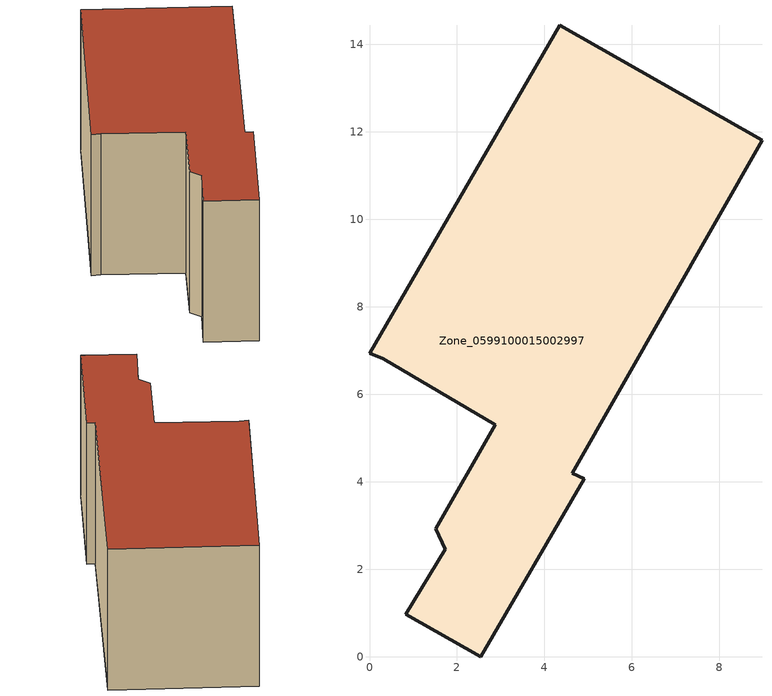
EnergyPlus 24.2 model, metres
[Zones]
Zone_0599100015002997
 floor ground (C_G): 2.88,5.31 0.32,6.82 0,6.94 4.35,14.44 8.97,11.81 4.64,4.2 4.91,4.08 2.55,0 0.83,0.98 1.73,2.46 1.52,2.93 z0.91
 wall outside (C_F): 8.97,11.81 4.35,14.44 0,6.94 0.32,6.82 2.88,5.31 1.52,2.93 1.73,2.46 0.83,0.98 2.55,0 4.91,4.08 4.64,4.2 8.97,11.81 z0.91:6.65
 roof outside (C_R): 1.52,2.93 1.73,2.46 0.83,0.98 2.55,0 4.91,4.08 4.64,4.2 8.97,11.81 4.35,14.44 0,6.94 0.32,6.82 2.88,5.31 z6.65
[BUILDING]
Pand.0599100015002997: North Axis=0; Terrain=City; Loads Convergence Tolerance Value=0.04; Temperature Convergence Tolerance Value=0.4; Solar Distribution=FullExterior; Maximum Number of Warmup Days=25; Minimum Number of Warmup Days=1
[Site:Location]
Rotterdam.The.Hague.AP_ZH_NLD Design_Conditions: Latitude=51.96; Longitude=4.45; Time Zone=1; Elevation=-4.5
[SITE:GROUNDTEMPERATURE:BUILDINGSURFACE]
18, 18, 18, 18, 18, 18, 18, 18, 18, 18, 18, 18
[MATERIAL] Thermal Absorptance=0.9; Solar Absorptance=0.7; Visible Absorptance=0.7
Name | Roughness | Thickness | Conductivity | Density | Specific Heat
G.TI.1946-1964 | MediumSmooth | 0.15 | 1 | 540 | 1210
F.TI.1946-1964 | Rough | 0.3 | 0.857143 | 1920 | 840
R.TI.1946-1964 | MediumRough | 0.2 | 0.277778 | 1500 | 1000
[CONSTRUCTION]
C_G: G.TI.1946-1964
C_F: F.TI.1946-1964
C_R: R.TI.1946-1964
[ZONE]
Zone_0599100015002997: Type=1; Multiplier=1; Ceiling Height=Autocalculate; Volume=Autocalculate; Floor Area=autocalculate; Part of Total Floor Area=Yes
[ZONEINFILTRATION:DESIGNFLOWRATE]
Infil_Zone_0599100015002997: Zone or ZoneList or Space or SpaceList=Zone_0599100015002997; Schedule=AlwaysOn; Design Flow Rate Calculation Method=Flow/Area; Flow Rate per Floor Area=0.003; Constant Term Coefficient=1; Temperature Term Coefficient=0; Velocity Term Coefficient=0; Velocity Squared Term Coefficient=0
[HVACTEMPLATE:ZONE:IDEALLOADSAIRSYSTEM]
Zone_0599100015002997: Maximum Heating Supply Air Temperature=50; Minimum Cooling Supply Air Temperature=13; Maximum Heating Supply Air Humidity Ratio=0.0156; Minimum Cooling Supply Air Humidity Ratio=0.0077; Heating Limit=NoLimit; Cooling Limit=NoLimit; Dehumidification Control Type=ConstantSensibleHeatRatio; Cooling Sensible Heat Ratio=0.7; Dehumidification Setpoint=60; Humidification Control Type=None; Humidification Setpoint=30; Outdoor Air Method=None; Outdoor Air Flow Rate per Person=0.00944; Outdoor Air Flow Rate per Zone Floor Area=0; Outdoor Air Flow Rate per Zone=0; Demand Controlled Ventilation Type=None; Outdoor Air Economizer Type=NoEconomizer; Heat Recovery Type=None; Sensible Heat Recovery Effectiveness=0.7; Latent Heat Recovery Effectiveness=0.65
[ZONECONTROL:THERMOSTAT]
ThermostatControl_Zone_0599100015002997: Zone or ZoneList=Zone_0599100015002997; Control Type Schedule=DualSetpointControlType; Control 1=Thermostat_Zone_0599100015002997; Temperature Difference Between Cutout And Setpoint=0
[THERMOSTATSETPOINT:DUALSETPOINT]
Thermostat_Zone_0599100015002997: Heating Setpoint Temperature Schedule=HeatingSetpoint_Zone_0599100015002997; Cooling Setpoint Temperature Schedule=CoolingSetpoint_Zone_0599100015002997
[SCHEDULE:COMPACT]
HeatingSetpoint_Zone_0599100015002997: Through: 12/31, For: AllDays, Until: 24:00, 21
CoolingSetpoint_Zone_0599100015002997: Through: 12/31, For: AllDays, Until: 24:00, 24
DualSetpointControlType: Through: 12/31, For: AllDays, Until: 24:00, 4
AlwaysOn: Through: 12/31, For: AllDays, Until: 24:00, 1
